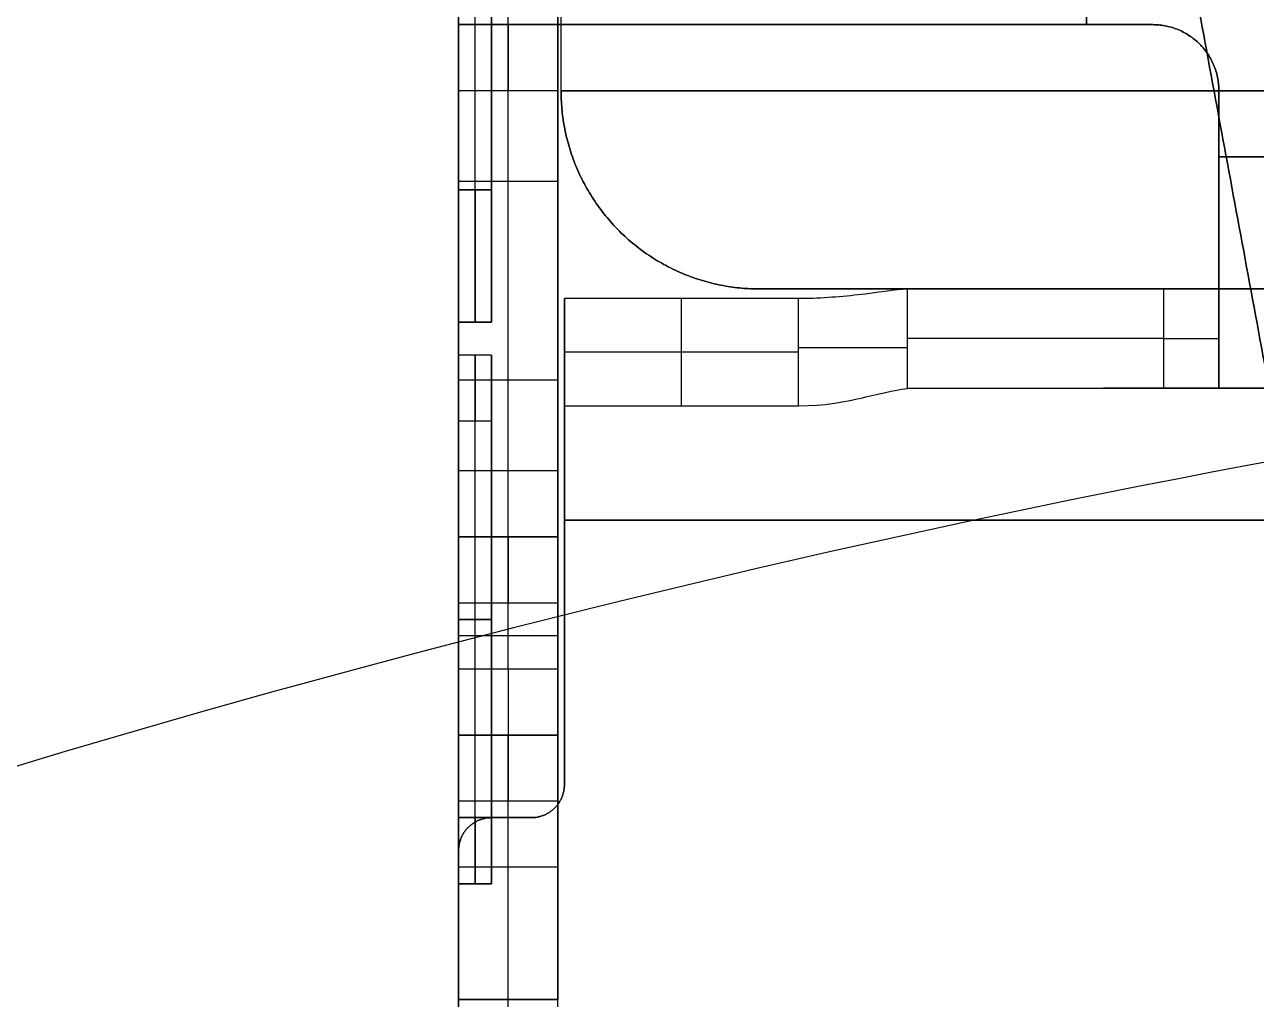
# Model space of a CAD drawing. Header units: millimetres. Extents: x 20.2 to 60.2, y 0 to 42.2.
# Drawn here: x 35.261 to 37.035, y 35.938 to 37.342 of the extents above; entities that cross this region are included whole.
import ezdxf

# ---------------------------------------------------------------- set-up
doc = ezdxf.new("R2010")
doc.units = ezdxf.units.MM
doc.layers.add('CHARGING$Platiene Rund Transmitter', color=178, linetype='Continuous', true_color=0x000000)

msp = doc.modelspace()

# ---------------------------------------------------------------- linework, layer by layer
at = {"layer": 'CHARGING$Platiene Rund Transmitter', "color": 254, "true_color": 0xcad1ee}
for p, q in [((36.034, 37.2469, -1.396), (36.034, 40.9283, -1.396)), ((35.8864, 34.1997, -0.7913), (35.8864, 39.5799, -0.7913)), ((36.0293, 34.1997, -0.7913), (36.0293, 39.5799, -0.7913)), ((35.934, 39.4846, -1.396), (35.934, 36.9136, -1.396)), ((35.9102, 37.104, -1.6817), (35.9102, 39.2942, -1.6817)), ((35.9102, 37.104, -1.1103), (35.9102, 39.2942, -1.1103)), ((35.9578, 36.6993, -0.1771), (35.9578, 37.5326, -0.1771)), ((35.8864, 37.3421, -1.9721), (36.0293, 37.3421, -1.9721)), ((35.9578, 37.3421, -2.0435), (35.9578, 37.3421, -1.9007)), ((36.0076, 37.3421, -2.4958), (36.1781, 37.3421, -2.4958)), ((36.3387, 37.3421, -2.827), (36.3387, 37.3421, -2.6565)), ((36.791, 37.3421, -2.8767), (36.8863, 37.3421, -2.8767)), ((36.8387, 37.3421, -2.9481), (36.8387, 37.3421, -2.8053)), ((35.9578, 36.4137, -1.8055), (35.9578, 37.2469, -1.8055)), ((36.9815, 37.2469, -2.8767), (36.9815, 37.1517, -2.8767)), ((36.9815, 37.1993, -2.8053), (36.9815, 37.1993, -2.9481)), ((36.0293, 37.116, -0.1771), (35.8864, 37.116, -0.1771)), ((36.9815, 36.8382, -2.728), (36.9815, 36.9984, -2.728)), ((36.9815, 36.985, -2.7071), (36.9815, 36.985, -2.9035)), ((36.3197, 36.9612, -1.396), (44.0709, 36.9612, -1.396)), ((43.5755, 36.9612, -2.3054), (36.8151, 36.9612, -2.3054)), ((36.2074, 36.7929, -1.9007), (36.2074, 36.9473, -1.9007)), ((35.8864, 36.9136, -1.396), (35.934, 36.9136, -1.396)), ((35.9102, 36.9136, -1.3008), (35.9102, 36.9136, -1.4912)), ((35.8864, 36.8898, -0.1771), (35.8864, 36.8898, -1.8055)), ((36.0293, 36.8898, -0.1771), (36.0293, 36.8898, -1.8055)), ((36.0388, 36.6279, -1.7817), (36.0388, 36.8832, -1.7817)), ((35.934, 36.866, -0.9723), (35.8864, 36.866, -0.9723)), ((35.9102, 36.866, -0.9008), (35.9102, 36.866, -1.0437)), ((35.934, 36.866, -0.9723), (35.934, 36.1042, -0.9723)), ((36.376, 36.8701, -1.9007), (36.0388, 36.8701, -1.9007)), ((35.8864, 36.8303, -1.8055), (36.0293, 36.8303, -1.8055)), ((43.5755, 36.8184, -2.3054), (36.8151, 36.8184, -2.3054)), ((36.0388, 36.7876, -1.7034), (36.0388, 36.7876, -1.8921)), ((35.9102, 36.1994, -1.1389), (35.9102, 36.7708, -1.1389)), ((35.9102, 36.1994, -0.8056), (35.9102, 36.7708, -0.8056)), ((36.0388, 36.247, -1.734), (36.0388, 36.6279, -1.734)), ((35.8864, 36.6041, -0.3819), (36.0293, 36.6041, -0.3819)), ((35.9578, 36.6041, -0.2724), (35.9578, 36.6041, -0.4914)), ((35.9578, 36.4137, -0.5866), (35.9578, 36.5089, -0.5866)), ((35.8864, 36.4851, -1.1389), (35.934, 36.4851, -1.1389)), ((35.934, 36.4851, -0.8056), (35.8864, 36.4851, -0.8056)), ((35.934, 36.4851, -0.8056), (35.934, 36.4851, -1.1389)), ((36.0293, 36.4613, -0.5866), (35.8864, 36.4613, -0.5866)), ((36.0388, 36.4375, -1.6626), (36.0388, 36.4375, -1.8055)), ((36.0293, 36.3185, -0.3343), (35.8864, 36.3185, -0.3343)), ((35.9578, 36.3185, -0.1771), (35.9578, 36.3185, -0.4914)), ((35.9578, 35.9376, -0.1771), (35.9578, 36.3185, -0.1771)), ((35.9578, 35.2234, -1.615), (35.9578, 36.2232, -1.615)), ((35.934, 36.1994, -1.734), (35.9912, 36.1994, -1.734)), ((35.9626, 36.1994, -1.6626), (35.9626, 36.1994, -1.8055)), ((35.8864, 35.2948, -1.734), (35.8864, 36.1518, -1.734)), ((36.0293, 36.128, -0.1771), (35.8864, 36.128, -0.1771)), ((35.8864, 36.1042, -0.9723), (35.934, 36.1042, -0.9723)), ((35.9102, 36.1042, -0.9008), (35.9102, 36.1042, -1.0437))]:
    msp.add_line(p, q, dxfattribs=at)
for points, degree in [([(36.034, 37.2469, -1.1294), (36.034, 39.0876, -1.1294), (36.034, 40.9283, -1.1294)], 2), ([(36.034, 37.2469, -1.6626), (36.034, 39.0876, -1.6626), (36.034, 40.9283, -1.6626)], 2), ([(35.8864, 39.5799, -2.0435), (35.8864, 38.461, -2.0435), (35.8864, 37.3421, -2.0435)], 2), ([(36.0293, 39.5799, -2.0435), (36.0293, 38.461, -2.0435), (36.0293, 37.3421, -2.0435)], 2), ([(36.791, 37.3421, -2.9481), (36.791, 38.461, -2.9481), (36.791, 39.5799, -2.9481)], 2), ([(36.791, 39.5799, -2.8053), (36.791, 38.461, -2.8053), (36.791, 37.3421, -2.8053)], 2), ([(35.8864, 37.104, -1.6817), (35.8864, 38.1991, -1.6817), (35.8864, 39.2942, -1.6817)], 2), ([(35.8864, 39.2942, -1.1103), (35.8864, 38.1991, -1.1103), (35.8864, 37.104, -1.1103)], 2), ([(35.934, 37.104, -1.6817), (35.934, 38.1991, -1.6817), (35.934, 39.2942, -1.6817)], 2), ([(35.934, 37.104, -1.1103), (35.934, 38.1991, -1.1103), (35.934, 39.2942, -1.1103)], 2), ([(36.034, 37.2469, -1.6626), (36.034, 37.4467, -1.6626), (36.034, 37.6466, -1.6626)], 2), ([(35.8864, 36.6993, -0.1771), (35.8864, 37.116, -0.1771), (35.8864, 37.5326, -0.1771)], 2), ([(36.0293, 37.5326, -0.1771), (36.0293, 37.116, -0.1771), (36.0293, 36.6993, -0.1771)], 2), ([(35.8864, 37.3421, -2.0435), (35.8864, 37.3421, -1.9721), (35.8864, 37.3421, -1.9007)], 2), ([(36.0293, 37.3421, -1.9007), (35.9578, 37.3421, -1.9007), (35.8864, 37.3421, -1.9007)], 2), ([(35.8864, 37.3421, -2.0435), (35.9578, 37.3421, -2.0435), (36.0293, 37.3421, -2.0435)], 2), ([(36.0293, 37.3421, -2.0435), (36.0293, 37.3421, -1.9721), (36.0293, 37.3421, -1.9007)], 2), ([(36.8863, 37.3421, -2.9481), (36.8387, 37.3421, -2.9481), (36.791, 37.3421, -2.9481)], 2), ([(36.791, 37.3421, -2.8053), (36.8387, 37.3421, -2.8053), (36.8863, 37.3421, -2.8053)], 2), ([(36.791, 37.3421, -2.8053), (36.791, 37.3421, -2.8767), (36.791, 37.3421, -2.9481)], 2), ([(36.8863, 37.3421, -2.8053), (36.8863, 37.3421, -2.8767), (36.8863, 37.3421, -2.9481)], 2), ([(35.8864, 37.2469, -1.8055), (35.8864, 36.8303, -1.8055), (35.8864, 36.4137, -1.8055)], 2), ([(36.0293, 37.2469, -1.8055), (35.9578, 37.2469, -1.8055), (35.8864, 37.2469, -1.8055)], 2), ([(36.0293, 36.4137, -1.8055), (36.0293, 36.8303, -1.8055), (36.0293, 37.2469, -1.8055)], 2), ([(36.034, 37.2469, -1.1294), (36.034, 37.2469, -1.396), (36.034, 37.2469, -1.6626)], 2), ([(36.034, 37.2469, -1.6626), (36.034, 37.2469, -1.4996), (36.034, 37.2469, -1.3366)], 2), ([(36.9815, 37.1517, -2.9481), (36.9815, 37.1993, -2.9481), (36.9815, 37.2469, -2.9481)], 2), ([(36.9815, 37.2469, -2.8053), (36.9815, 37.1993, -2.8053), (36.9815, 37.1517, -2.8053)], 2), ([(36.9815, 37.2469, -2.8053), (36.9815, 37.2469, -2.8767), (36.9815, 37.2469, -2.9481)], 2), ([(43.4091, 37.1517, -2.9481), (40.1953, 37.1517, -2.9481), (36.9815, 37.1517, -2.9481)], 2), ([(36.9815, 37.1517, -2.8053), (40.1953, 37.1517, -2.8053), (43.4091, 37.1517, -2.8053)], 2), ([(36.9815, 37.1517, -2.8053), (36.9815, 37.1517, -2.8767), (36.9815, 37.1517, -2.9481)], 2), ([(35.8864, 37.104, -1.1103), (35.9102, 37.104, -1.1103), (35.934, 37.104, -1.1103)], 2), ([(35.934, 37.104, -1.6817), (35.9102, 37.104, -1.6817), (35.8864, 37.104, -1.6817)], 2), ([(36.3197, 36.9612, -1.1294), (36.3197, 36.9612, -1.396), (36.3197, 36.9612, -1.6626)], 2), ([(36.5389, 36.9612, -1.9959), (36.5369, 36.9611, -1.9916), (36.5348, 36.961, -1.9874), (36.5328, 36.961, -1.9831)], 3), ([(36.5328, 36.8179, -1.9831), (36.5328, 36.8895, -1.9831), (36.5328, 36.961, -1.9831)], 2), ([(43.8516, 36.9612, -1.9959), (40.1953, 36.9612, -1.9959), (36.5389, 36.9612, -1.9959)], 2), ([(36.9022, 36.8184, -2.3531), (36.9022, 36.8898, -2.3531), (36.9022, 36.9612, -2.3531)], 2), ([(43.4091, 36.9612, -2.6149), (40.1953, 36.9612, -2.6149), (36.9815, 36.9612, -2.6149)], 2), ([(36.9815, 36.9612, -2.6149), (36.9815, 36.9612, -2.5613), (36.9815, 36.9612, -2.5078)], 2), ([(36.9815, 36.8184, -2.5078), (36.9815, 36.8898, -2.5078), (36.9815, 36.9612, -2.5078)], 2), ([(36.9815, 36.8184, -2.5078), (36.9815, 36.8898, -2.5078), (36.9815, 36.9612, -2.5078)], 2), ([(36.0388, 36.9473, -1.9007), (36.0388, 36.8701, -1.9007), (36.0388, 36.7929, -1.9007)], 2), ([(36.376, 36.9473, -1.9007), (36.2074, 36.9473, -1.9007), (36.0388, 36.9473, -1.9007)], 2), ([(36.376, 36.7929, -1.9007), (36.376, 36.8701, -1.9007), (36.376, 36.9473, -1.9007)], 2), ([(35.8864, 36.9136, -1.3008), (35.8864, 36.9136, -1.396), (35.8864, 36.9136, -1.4912)], 2), ([(35.934, 36.9136, -1.3008), (35.9102, 36.9136, -1.3008), (35.8864, 36.9136, -1.3008)], 2), ([(35.934, 36.9136, -1.4912), (35.9102, 36.9136, -1.4912), (35.8864, 36.9136, -1.4912)], 2), ([(35.934, 36.9136, -1.3008), (35.934, 36.9136, -1.396), (35.934, 36.9136, -1.4912)], 2), ([(35.8864, 36.866, -1.0437), (35.8864, 36.866, -0.9723), (35.8864, 36.866, -0.9008)], 2), ([(35.934, 36.866, -1.0437), (35.9102, 36.866, -1.0437), (35.8864, 36.866, -1.0437)], 2), ([(35.934, 36.866, -0.9008), (35.9102, 36.866, -0.9008), (35.8864, 36.866, -0.9008)], 2), ([(35.934, 36.866, -0.9008), (35.9102, 36.866, -0.9008), (35.8864, 36.866, -0.9008)], 2), ([(35.934, 36.866, -1.0437), (35.934, 36.866, -0.9723), (35.934, 36.866, -0.9008)], 2), ([(36.5328, 36.8179, -1.9831), (36.5348, 36.8181, -1.9874), (36.5369, 36.8182, -1.9916), (36.5389, 36.8184, -1.9959)], 3), ([(36.5389, 36.8184, -1.9959), (40.1953, 36.8184, -1.9959), (43.8516, 36.8184, -1.9959)], 2), ([(36.9815, 36.8184, -2.5078), (36.9815, 36.8184, -2.5613), (36.9815, 36.8184, -2.6149)], 2), ([(36.9815, 36.8184, -2.6149), (40.1953, 36.8184, -2.6149), (43.4091, 36.8184, -2.6149)], 2), ([(36.0388, 36.7929, -1.9007), (36.2074, 36.7929, -1.9007), (36.376, 36.7929, -1.9007)], 2), ([(35.8864, 36.1994, -1.1389), (35.8864, 36.4851, -1.1389), (35.8864, 36.7708, -1.1389)], 2), ([(35.8864, 36.7708, -0.8056), (35.8864, 36.4851, -0.8056), (35.8864, 36.1994, -0.8056)], 2), ([(35.934, 36.7708, -1.1389), (35.9102, 36.7708, -1.1389), (35.8864, 36.7708, -1.1389)], 2), ([(35.934, 36.7708, -0.8056), (35.9102, 36.7708, -0.8056), (35.8864, 36.7708, -0.8056)], 2), ([(35.934, 36.7708, -1.1389), (35.9102, 36.7708, -1.1389), (35.8864, 36.7708, -1.1389)], 2), ([(35.9056, 36.7708, -0.8056), (35.896, 36.7708, -0.8056), (35.8864, 36.7708, -0.8056)], 2), ([(35.934, 36.1994, -1.1389), (35.934, 36.4851, -1.1389), (35.934, 36.7708, -1.1389)], 2), ([(35.934, 36.1994, -0.8056), (35.934, 36.4851, -0.8056), (35.934, 36.7708, -0.8056)], 2), ([(36.0293, 36.6993, -0.1771), (35.9578, 36.6993, -0.1771), (35.8864, 36.6993, -0.1771)], 2), ([(36.0293, 36.6993, -0.1771), (35.9578, 36.6993, -0.1771), (35.8864, 36.6993, -0.1771)], 2), ([(44.3518, 36.6279, -1.6626), (40.1953, 36.6279, -1.6626), (36.0388, 36.6279, -1.6626)], 2), ([(36.0388, 36.6279, -1.6626), (36.0388, 36.4375, -1.6626), (36.0388, 36.247, -1.6626)], 2), ([(36.0388, 36.247, -1.8055), (36.0388, 36.4375, -1.8055), (36.0388, 36.6279, -1.8055)], 2), ([(36.0388, 36.6279, -1.8055), (40.1953, 36.6279, -1.8055), (44.3518, 36.6279, -1.8055)], 2), ([(36.0388, 36.6279, -1.8055), (36.0388, 36.6279, -1.734), (36.0388, 36.6279, -1.6626)], 2), ([(35.8864, 36.6041, -0.4914), (35.8864, 36.6041, -0.3819), (35.8864, 36.6041, -0.2724)], 2), ([(35.8864, 36.6041, -0.2724), (35.9578, 36.6041, -0.2724), (36.0293, 36.6041, -0.2724)], 2), ([(36.0293, 36.6041, -0.4914), (35.9578, 36.6041, -0.4914), (35.8864, 36.6041, -0.4914)], 2), ([(36.0293, 36.6041, -0.2724), (36.0293, 36.6041, -0.3819), (36.0293, 36.6041, -0.4914)], 2), ([(35.8864, 36.4137, -0.5866), (35.8864, 36.4613, -0.5866), (35.8864, 36.5089, -0.5866)], 2), ([(35.8864, 36.5089, -0.5866), (35.9578, 36.5089, -0.5866), (36.0293, 36.5089, -0.5866)], 2), ([(36.0293, 36.5089, -0.5866), (36.0293, 36.4613, -0.5866), (36.0293, 36.4137, -0.5866)], 2), ([(35.8864, 36.4137, -0.5866), (35.9578, 36.4137, -0.5866), (36.0293, 36.4137, -0.5866)], 2), ([(35.8864, 36.4137, -1.8055), (35.9578, 36.4137, -1.8055), (36.0293, 36.4137, -1.8055)], 2), ([(35.8864, 35.9376, -0.1771), (35.8864, 36.128, -0.1771), (35.8864, 36.3185, -0.1771)], 2), ([(35.8864, 36.3185, -0.1771), (35.8864, 36.3185, -0.3343), (35.8864, 36.3185, -0.4914)], 2), ([(35.8864, 36.3185, -0.4914), (35.9578, 36.3185, -0.4914), (36.0293, 36.3185, -0.4914)], 2), ([(35.8864, 36.3185, -0.1771), (35.9578, 36.3185, -0.1771), (36.0293, 36.3185, -0.1771)], 2), ([(35.8864, 36.3185, -1.7102), (35.9578, 36.3185, -1.7102), (36.0293, 36.3185, -1.7102)], 2), ([(35.8864, 36.3185, -1.7102), (35.9578, 36.3185, -1.7102), (36.0293, 36.3185, -1.7102)], 2), ([(36.0293, 36.3185, -0.4914), (36.0293, 36.3185, -0.3343), (36.0293, 36.3185, -0.1771)], 2), ([(36.0293, 36.3185, -0.1771), (36.0293, 36.128, -0.1771), (36.0293, 35.9376, -0.1771)], 2), ([(36.0388, 36.247, -1.8055), (36.0388, 36.247, -1.734), (36.0388, 36.247, -1.6626)], 2), ([(36.0388, 36.247, -1.6626), (36.0388, 36.247, -1.734), (36.0388, 36.247, -1.8055)], 2), ([(35.8864, 36.2232, -1.615), (35.8864, 35.7233, -1.615), (35.8864, 35.2234, -1.615)], 2), ([(36.0293, 36.2232, -1.615), (35.9578, 36.2232, -1.615), (35.8864, 36.2232, -1.615)], 2), ([(36.0293, 35.2234, -1.615), (36.0293, 35.7233, -1.615), (36.0293, 36.2232, -1.615)], 2), ([(35.8864, 36.1994, -0.8056), (35.9102, 36.1994, -0.8056), (35.934, 36.1994, -0.8056)], 2), ([(35.934, 36.1994, -1.1389), (35.9102, 36.1994, -1.1389), (35.8864, 36.1994, -1.1389)], 2), ([(35.934, 36.1994, -1.1389), (35.9102, 36.1994, -1.1389), (35.8864, 36.1994, -1.1389)], 2), ([(35.9912, 36.1994, -1.6626), (35.9626, 36.1994, -1.6626), (35.934, 36.1994, -1.6626)], 2), ([(35.934, 36.1994, -1.8055), (35.9626, 36.1994, -1.8055), (35.9912, 36.1994, -1.8055)], 2), ([(35.934, 36.1994, -1.6626), (35.934, 36.1994, -1.734), (35.934, 36.1994, -1.8055)], 2), ([(35.9912, 36.1994, -1.8055), (35.9912, 36.1994, -1.734), (35.9912, 36.1994, -1.6626)], 2), ([(35.8864, 36.1518, -1.6626), (35.8864, 35.7233, -1.6626), (35.8864, 35.2948, -1.6626)], 2), ([(35.8864, 35.2948, -1.8055), (35.8864, 35.7233, -1.8055), (35.8864, 36.1518, -1.8055)], 2), ([(35.8864, 36.1518, -1.8055), (35.8864, 36.1518, -1.734), (35.8864, 36.1518, -1.6626)], 2), ([(35.8864, 36.1518, -1.7121), (35.8864, 36.1518, -1.7588), (35.8864, 36.1518, -1.8055)], 2), ([(35.8864, 36.1042, -0.9008), (35.8864, 36.1042, -0.9723), (35.8864, 36.1042, -1.0437)], 2), ([(35.934, 36.1042, -0.9008), (35.9102, 36.1042, -0.9008), (35.8864, 36.1042, -0.9008)], 2), ([(35.934, 36.1042, -1.0437), (35.9102, 36.1042, -1.0437), (35.8864, 36.1042, -1.0437)], 2), ([(35.934, 36.1042, -0.9008), (35.9102, 36.1042, -0.9008), (35.8864, 36.1042, -0.9008)], 2), ([(35.934, 36.1042, -0.9008), (35.934, 36.1042, -0.9723), (35.934, 36.1042, -1.0437)], 2), ([(35.8864, 35.9376, -0.4914), (35.8864, 35.9376, -0.3343), (35.8864, 35.9376, -0.1771)], 2), ([(35.8864, 35.9376, -0.1771), (35.9578, 35.9376, -0.1771), (36.0293, 35.9376, -0.1771)], 2), ([(36.0293, 35.9376, -0.4914), (35.9578, 35.9376, -0.4914), (35.8864, 35.9376, -0.4914)], 2), ([(36.0293, 35.9376, -0.1771), (36.0293, 35.9376, -0.3343), (36.0293, 35.9376, -0.4914)], 2)]:
    msp.add_open_spline(points, degree=degree, dxfattribs=at)
at = {"layer": 'CHARGING$Platiene Rund Transmitter', "color": 86, "true_color": 0x118002}
for points in [[(40.1659, 40), (41.3857, 40.0001), (43.8987, 39.7694), (47.6262, 38.6978), (51.2105, 36.8409), (54.4087, 34.243), (57.0069, 31.0445), (58.8637, 27.4605), (59.9354, 23.7328), (60.2778, 20), (59.9354, 16.2672), (58.8637, 12.5397), (57.0069, 8.9554), (54.4089, 5.7572), (51.2104, 3.159), (47.6264, 1.3023), (43.8987, 0.2305), (40.1659, -0.1119), (36.4332, 0.2305), (32.7057, 1.3022), (29.1213, 3.1591), (25.9232, 5.757), (23.3249, 8.9555), (21.4682, 12.5395), (20.3964, 16.2672), (20.054, 20), (20.3964, 23.7328), (21.4681, 27.4603), (23.325, 31.0446), (25.9229, 34.2428), (29.1214, 36.841), (32.7055, 38.6977), (36.4331, 39.7694), (38.9462, 40.0001), (40.1659, 40)], [(40.1659, 40, 1), (41.3857, 40.0001, 1), (43.8987, 39.7694, 1), (47.6262, 38.6978, 1), (51.2105, 36.8409, 1), (54.4087, 34.243, 1), (57.0069, 31.0445, 1), (58.8637, 27.4605, 1), (59.9354, 23.7328, 1), (60.2778, 20, 1), (59.9354, 16.2672, 1), (58.8637, 12.5397, 1), (57.0069, 8.9554, 1), (54.4089, 5.7572, 1), (51.2104, 3.159, 1), (47.6264, 1.3023, 1), (43.8987, 0.2305, 1), (40.1659, -0.1119, 1), (36.4332, 0.2305, 1), (32.7057, 1.3022, 1), (29.1213, 3.1591, 1), (25.9232, 5.757, 1), (23.3249, 8.9555, 1), (21.4682, 12.5395, 1), (20.3964, 16.2672, 1), (20.054, 20, 1), (20.3964, 23.7328, 1), (21.4681, 27.4603, 1), (23.325, 31.0446, 1), (25.9229, 34.2428, 1), (29.1214, 36.841, 1), (32.7055, 38.6977, 1), (36.4331, 39.7694, 1), (38.9462, 40.0001, 1), (40.1659, 40, 1)], [(40.1659, 40, 0.5), (41.3857, 40.0001, 0.5), (43.8987, 39.7694, 0.5), (47.6262, 38.6978, 0.5), (51.2105, 36.8409, 0.5), (54.4087, 34.243, 0.5), (57.0069, 31.0445, 0.5), (58.8637, 27.4605, 0.5), (59.9354, 23.7328, 0.5), (60.2778, 20, 0.5), (59.9354, 16.2672, 0.5), (58.8637, 12.5397, 0.5), (57.0069, 8.9554, 0.5), (54.4089, 5.7572, 0.5), (51.2104, 3.159, 0.5), (47.6264, 1.3023, 0.5), (43.8987, 0.2305, 0.5), (40.1659, -0.1119, 0.5), (36.4332, 0.2305, 0.5), (32.7057, 1.3022, 0.5), (29.1213, 3.1591, 0.5), (25.9232, 5.757, 0.5), (23.3249, 8.9555, 0.5), (21.4682, 12.5395, 0.5), (20.3964, 16.2672, 0.5), (20.054, 20, 0.5), (20.3964, 23.7328, 0.5), (21.4681, 27.4603, 0.5), (23.325, 31.0446, 0.5), (25.9229, 34.2428, 0.5), (29.1214, 36.841, 0.5), (32.7055, 38.6977, 0.5), (36.4331, 39.7694, 0.5), (38.9462, 40.0001, 0.5), (40.1659, 40, 0.5)], [(40.1659, 37), (41.2028, 37.0001), (43.3388, 36.804), (46.5071, 35.8932), (49.5538, 34.3148), (52.2723, 32.1065), (54.4808, 29.3878), (56.059, 26.3414), (56.97, 23.1729), (57.261, 20), (56.97, 16.8272), (56.0591, 13.6588), (54.4807, 10.6121), (52.2725, 7.8936), (49.5537, 5.6852), (46.5073, 4.1069), (43.3388, 3.1959), (40.1659, 2.9049), (36.9931, 3.1959), (33.8247, 4.1068), (30.778, 5.6852), (28.0596, 7.8935), (25.8511, 10.6122), (24.2729, 13.6586), (23.3619, 16.8271), (23.0708, 20), (23.3619, 23.1728), (24.2728, 26.3412), (25.8511, 29.3879), (28.0594, 32.1064), (30.7781, 34.3148), (33.8245, 35.8931), (36.993, 36.804), (39.1292, 37.0001), (40.1659, 37)], [(40.1659, 37, 1), (41.2028, 37.0001, 1), (43.3388, 36.804, 1), (46.5071, 35.8932, 1), (49.5538, 34.3148, 1), (52.2723, 32.1065, 1), (54.4808, 29.3878, 1), (56.059, 26.3414, 1), (56.97, 23.1729, 1), (57.261, 20, 1), (56.97, 16.8272, 1), (56.0591, 13.6588, 1), (54.4807, 10.6121, 1), (52.2725, 7.8936, 1), (49.5537, 5.6852, 1), (46.5073, 4.1069, 1), (43.3388, 3.1959, 1), (40.1659, 2.9049, 1), (36.9931, 3.1959, 1), (33.8247, 4.1068, 1), (30.778, 5.6852, 1), (28.0596, 7.8935, 1), (25.8511, 10.6122, 1), (24.2729, 13.6586, 1), (23.3619, 16.8271, 1), (23.0708, 20, 1), (23.3619, 23.1728, 1), (24.2728, 26.3412, 1), (25.8511, 29.3879, 1), (28.0594, 32.1064, 1), (30.7781, 34.3148, 1), (33.8245, 35.8931, 1), (36.993, 36.804, 1), (39.1292, 37.0001, 1), (40.1659, 37, 1)]]:
    msp.add_open_spline(points, degree=3, knots=[0, 0, 0, 0, 2.996669, 6.173385, 9.482612, 12.862313, 16.242013, 19.55124, 22.727957, 25.724626, 28.721294, 31.898011, 35.207238, 38.586938, 41.966639, 45.275866, 48.452582, 51.449251, 54.44592, 57.622636, 60.931863, 64.311564, 67.691265, 71.000491, 74.177208, 77.173877, 80.170545, 83.347262, 86.656489, 90.036189, 93.41589, 96.725117, 99.901833, 102.898502, 102.898502, 102.898502, 102.898502], dxfattribs=at)
for points in [[(37.6185, 33.7663), (37.0726, 36.7162), (36.5267, 39.6661)], [(36.5267, 39.6661, 1), (37.0726, 36.7162, 1), (37.6185, 33.7663, 1)]]:
    msp.add_open_spline(points, degree=2, dxfattribs=at)
at = {"layer": 'CHARGING$Platiene Rund Transmitter', "color": 254, "true_color": 0xcad1ee, "extrusion": (-3.14183e-14, -1, 4.71274e-14)}
msp.add_rational_spline([(36.791, 37.3421, -2.9481), (35.8864, 37.3421, -2.9481), (35.8864, 37.3421, -2.0435)], [1, 0.707106781187, 1], degree=2, dxfattribs=at)
at = {"layer": 'CHARGING$Platiene Rund Transmitter', "color": 254, "true_color": 0xcad1ee, "extrusion": (1, 0, 0)}
for points, weights in [([(35.8864, 37.3421, -1.9007), (35.8864, 37.3421, -1.8055), (35.8864, 37.2469, -1.8055)], [1, 0.707106781187, 1]), ([(35.9578, 37.3421, -1.9007), (35.9578, 37.3421, -1.8055), (35.9578, 37.2469, -1.8055)], [1, 0.707106781187, 1]), ([(36.0388, 36.7929, -1.9007), (36.0388, 36.7379, -1.8055), (36.0388, 36.6279, -1.8055)], [1, 0.866025403784, 1])]:
    msp.add_rational_spline(points, weights, degree=2, dxfattribs=at)
at = {"layer": 'CHARGING$Platiene Rund Transmitter', "color": 254, "true_color": 0xcad1ee, "extrusion": (-1.86546e-14, -1, 6.52911e-14)}
msp.add_rational_spline([(36.0293, 37.3421, -2.0435), (36.0293, 37.3421, -2.8053), (36.791, 37.3421, -2.8053)], [1, 0.707106781187, 1], degree=2, dxfattribs=at)
at = {"layer": 'CHARGING$Platiene Rund Transmitter', "color": 254, "true_color": 0xcad1ee, "extrusion": (1, 7.46183e-14, 7.46183e-14)}
for points in [[(36.0293, 37.2469, -1.8055), (36.0293, 37.3421, -1.8055), (36.0293, 37.3421, -1.9007)], [(35.934, 36.866, -0.9008), (35.934, 36.866, -0.8056), (35.934, 36.7708, -0.8056)]]:
    msp.add_rational_spline(points, [1, 0.707106781187, 1], degree=2, dxfattribs=at)
at = {"layer": 'CHARGING$Platiene Rund Transmitter', "color": 254, "true_color": 0xcad1ee}
for points, weights in [([(36.9815, 37.2469, -2.9481), (36.9815, 37.3421, -2.9481), (36.8863, 37.3421, -2.9481)], [1, 0.707106781187, 1]), ([(36.8863, 37.3421, -2.8053), (36.9815, 37.3421, -2.8053), (36.9815, 37.2469, -2.8053)], [1, 0.707106781187, 1]), ([(36.9815, 37.2469, -2.8767), (36.9815, 37.3421, -2.8767), (36.8863, 37.3421, -2.8767)], [1, 0.707106781187, 1]), ([(36.3197, 36.9612, -1.6626), (36.034, 36.9612, -1.6626), (36.034, 37.2469, -1.6626)], [1, 0.707106781187, 1]), ([(36.3197, 36.9612, -1.1294), (36.034, 36.9612, -1.1294), (36.034, 37.2469, -1.1294)], [1, 0.707106781187, 1]), ([(36.034, 37.2469, -1.396), (36.034, 36.9612, -1.396), (36.3197, 36.9612, -1.396)], [1, 0.707106781187, 1]), ([(36.0388, 36.247, -1.6626), (36.0388, 36.1994, -1.6626), (35.9912, 36.1994, -1.6626)], [0.999999860338, 0.707106851018, 1]), ([(35.9912, 36.1994, -1.8055), (36.0388, 36.1994, -1.8055), (36.0388, 36.247, -1.8055)], [1, 0.707106781187, 1]), ([(36.0388, 36.247, -1.734), (36.0388, 36.1994, -1.734), (35.9912, 36.1994, -1.734)], [1, 0.707106781187, 1]), ([(35.934, 36.1994, -1.6626), (35.8864, 36.1994, -1.6626), (35.8864, 36.1518, -1.6626)], [1, 0.707106781187, 1]), ([(35.8864, 36.1518, -1.8055), (35.8864, 36.1994, -1.8055), (35.934, 36.1994, -1.8055)], [1, 0.707106781187, 1]), ([(35.8864, 36.1518, -1.734), (35.8864, 36.1994, -1.734), (35.934, 36.1994, -1.734)], [1, 0.707106781187, 1])]:
    msp.add_rational_spline(points, weights, degree=2, dxfattribs=at)
at = {"layer": 'CHARGING$Platiene Rund Transmitter', "color": 254, "true_color": 0xcad1ee, "extrusion": (-1.24364e-14, 1, -3.73091e-14)}
msp.add_rational_spline([(37.1767, 37.2469, -2.8053), (36.034, 37.2469, -2.8053), (36.034, 37.2469, -1.6626)], [1, 0.707106781187, 1], degree=2, dxfattribs=at)
at = {"layer": 'CHARGING$Platiene Rund Transmitter', "color": 254, "true_color": 0xcad1ee, "extrusion": (-1.24364e-14, -1, 1.368e-13)}
msp.add_rational_spline([(36.034, 37.2469, -1.1294), (36.034, 37.2469, 0.0133), (37.1767, 37.2469, 0.0133)], [1, 0.707106781187, 1], degree=2, dxfattribs=at)
at = {"layer": 'CHARGING$Platiene Rund Transmitter', "color": 254, "true_color": 0xcad1ee, "extrusion": (1, -2.13195e-14, -2.13195e-14)}
msp.add_rational_spline([(36.9815, 37.1517, -2.9481), (36.9815, 36.8184, -2.9481), (36.9815, 36.8184, -2.6149)], [1, 0.707106781187, 1], degree=2, dxfattribs=at)
at = {"layer": 'CHARGING$Platiene Rund Transmitter', "color": 254, "true_color": 0xcad1ee, "extrusion": (1, -3.73092e-14, -3.73092e-14)}
msp.add_rational_spline([(36.9815, 36.9612, -2.6149), (36.9815, 36.9612, -2.8053), (36.9815, 37.1517, -2.8053)], [1, 0.707106781187, 1], degree=2, dxfattribs=at)
at = {"layer": 'CHARGING$Platiene Rund Transmitter', "color": 254, "true_color": 0xcad1ee, "extrusion": (1, -3.73092e-14, 3.73092e-14)}
for points in [[(35.8864, 37.104, -1.1103), (35.8864, 36.9136, -1.1103), (35.8864, 36.9136, -1.3008)], [(35.934, 37.104, -1.1103), (35.934, 36.9136, -1.1103), (35.934, 36.9136, -1.3008)]]:
    msp.add_rational_spline(points, [1, 0.707106781187, 1], degree=2, dxfattribs=at)
at = {"layer": 'CHARGING$Platiene Rund Transmitter', "color": 254, "true_color": 0xcad1ee, "extrusion": (-1, 3.73092e-14, 7.46183e-14)}
msp.add_rational_spline([(35.8864, 36.9136, -1.4912), (35.8864, 36.9136, -1.6817), (35.8864, 37.104, -1.6817)], [1, 0.707106781187, 1], degree=2, dxfattribs=at)
at = {"layer": 'CHARGING$Platiene Rund Transmitter', "color": 254, "true_color": 0xcad1ee, "extrusion": (1, -7.46183e-14, 7.46183e-14)}
for points in [[(35.9102, 36.9136, -1.3008), (35.9102, 36.9136, -1.1103), (35.9102, 37.104, -1.1103)], [(35.9102, 36.1042, -0.9008), (35.9102, 36.1042, -0.8056), (35.9102, 36.1994, -0.8056)]]:
    msp.add_rational_spline(points, [1, 0.707106781187, 1], degree=2, dxfattribs=at)
at = {"layer": 'CHARGING$Platiene Rund Transmitter', "color": 254, "true_color": 0xcad1ee, "extrusion": (-1, 1.11928e-13, 7.46183e-14)}
msp.add_rational_spline([(35.9102, 37.104, -1.6817), (35.9102, 36.9136, -1.6817), (35.9102, 36.9136, -1.4912)], [1, 0.707106781187, 1], degree=2, dxfattribs=at)
at = {"layer": 'CHARGING$Platiene Rund Transmitter', "color": 254, "true_color": 0xcad1ee, "extrusion": (-1, -1.07008e-26, 3.73092e-14)}
msp.add_rational_spline([(35.934, 36.9136, -1.4912), (35.934, 36.9136, -1.6817), (35.934, 37.104, -1.6817)], [1, 0.707106781187, 1], degree=2, dxfattribs=at)
at = {"layer": 'CHARGING$Platiene Rund Transmitter', "color": 254, "true_color": 0xcad1ee, "extrusion": (7.46182e-14, 1, 0)}
msp.add_rational_spline([(36.3197, 36.9612, -1.6626), (36.3197, 36.9612, -2.5196), (37.1767, 36.9612, -2.5196)], [1, 0.707106781187, 1], degree=2, dxfattribs=at)
at = {"layer": 'CHARGING$Platiene Rund Transmitter', "color": 254, "true_color": 0xcad1ee, "extrusion": (1.65818e-14, 1, -1.24364e-13)}
msp.add_rational_spline([(37.1767, 36.9612, -0.2724), (36.3197, 36.9612, -0.2724), (36.3197, 36.9612, -1.1294)], [1, 0.707106781187, 1], degree=2, dxfattribs=at)
at = {"layer": 'CHARGING$Platiene Rund Transmitter', "color": 254, "true_color": 0xcad1ee}
for points, knots in [([(36.5328, 36.961, -1.9831), (36.5148, 36.96, -1.9568), (36.4894, 36.9559, -1.935), (36.4335, 36.9495, -1.9069), (36.4034, 36.9473, -1.9007), (36.376, 36.9473, -1.9007)], [0.0009324071, 0.0009324071, 0.0009324071, 0.0009324071, 0.0010291663, 0.0010291663, 0.001125932, 0.001125932, 0.001125932, 0.001125932]), ([(36.376, 36.7929, -1.9007), (36.4147, 36.7929, -1.9007), (36.4414, 36.7989, -1.9119), (36.4681, 36.8042, -1.9235), (36.4795, 36.8071, -1.9307), (36.5096, 36.8142, -1.9531), (36.5226, 36.8169, -1.9683), (36.5328, 36.8179, -1.9831)], [-0.0019058666, -0.0019058666, -0.0019058666, -0.0019058666, -0.0018705172, -0.0018705172, -0.0018177506, -0.0018177506, -0.0017120695, -0.0017120695, -0.0017120695, -0.0017120695])]:
    msp.add_open_spline(points, degree=3, knots=knots, dxfattribs=at)
at = {"layer": 'CHARGING$Platiene Rund Transmitter', "color": 254, "true_color": 0xcad1ee, "extrusion": (-1.98284e-13, 1, -3.01096e-13)}
msp.add_rational_spline([(36.9022, 36.9612, -2.3531), (36.6572, 36.9612, -2.239), (36.5389, 36.9612, -1.9959)], [1, 0.942426913055, 1], degree=2, dxfattribs=at)
at = {"layer": 'CHARGING$Platiene Rund Transmitter', "color": 254, "true_color": 0xcad1ee, "extrusion": (9.63859e-13, 1, 2.18351e-13)}
msp.add_rational_spline([(36.9815, 36.9612, -2.5078), (36.9815, 36.9612, -2.4101), (36.9022, 36.9612, -2.3531)], [1, 0.889896065088, 1], degree=2, dxfattribs=at)
at = {"layer": 'CHARGING$Platiene Rund Transmitter', "color": 254, "true_color": 0xcad1ee, "extrusion": (1, 2.86031e-14, 3.83751e-14)}
msp.add_rational_spline([(36.0388, 36.6279, -1.6626), (36.0388, 36.8763, -1.6626), (36.0388, 36.9473, -1.9007)], [1, 0.801783725737, 1], degree=2, dxfattribs=at)
at = {"layer": 'CHARGING$Platiene Rund Transmitter', "color": 254, "true_color": 0xcad1ee, "extrusion": (-2.41543e-14, -1, 1.29486e-13)}
msp.add_rational_spline([(36.9022, 36.8896, -2.3531), (36.6499, 36.8896, -2.2356), (36.5328, 36.8896, -1.9831)], [0.880140749392, 0.826820291161, 0.880433029547], degree=2, dxfattribs=at)
at = {"layer": 'CHARGING$Platiene Rund Transmitter', "color": 254, "true_color": 0xcad1ee, "extrusion": (-1.11928e-13, 1, 2.18351e-13)}
msp.add_rational_spline([(36.9022, 36.8898, -2.3531), (36.9815, 36.8898, -2.4101), (36.9815, 36.8898, -2.5078)], [0.859175347501, 0.824859897823, 1], degree=2, dxfattribs=at)
at = {"layer": 'CHARGING$Platiene Rund Transmitter', "color": 254, "true_color": 0xcad1ee, "extrusion": (-1, 7.46183e-14, -7.46183e-14)}
for points, weights in [([(35.8864, 36.7708, -1.1389), (35.8864, 36.866, -1.1389), (35.8864, 36.866, -1.0437)], [1, 0.707106781187, 1]), ([(35.9578, 36.6041, -0.2724), (35.9578, 36.6041, -0.1771), (35.9578, 36.6993, -0.1771)], [1, 0.707106781186, 1]), ([(36.0293, 36.6993, -0.1771), (36.0293, 36.6041, -0.1771), (36.0293, 36.6041, -0.2724)], [1, 0.707106781186, 1]), ([(36.0293, 36.6041, -0.4914), (36.0293, 36.6041, -0.5866), (36.0293, 36.5089, -0.5866)], [1, 0.707106781187, 1]), ([(35.8864, 36.1994, -0.8056), (35.8864, 36.1042, -0.8056), (35.8864, 36.1042, -0.9008)], [1, 0.707106781187, 1])]:
    msp.add_rational_spline(points, weights, degree=2, dxfattribs=at)
at = {"layer": 'CHARGING$Platiene Rund Transmitter', "color": 254, "true_color": 0xcad1ee, "extrusion": (1, -7.46183e-14, -7.46183e-14)}
for points in [[(35.8864, 36.866, -0.9008), (35.8864, 36.866, -0.8056), (35.8864, 36.7708, -0.8056)], [(35.934, 36.1042, -1.0437), (35.934, 36.1042, -1.1389), (35.934, 36.1994, -1.1389)]]:
    msp.add_rational_spline(points, [1, 0.707106781187, 1], degree=2, dxfattribs=at)
at = {"layer": 'CHARGING$Platiene Rund Transmitter', "color": 254, "true_color": 0xcad1ee, "extrusion": (1, 2.23855e-13, -2.23855e-13)}
msp.add_rational_spline([(35.9102, 36.866, -1.0437), (35.9102, 36.866, -1.1389), (35.9102, 36.7708, -1.1389)], [1, 0.707106781186, 1], degree=2, dxfattribs=at)
at = {"layer": 'CHARGING$Platiene Rund Transmitter', "color": 254, "true_color": 0xcad1ee, "extrusion": (-1, -2.98473e-13, -2.98473e-13)}
msp.add_rational_spline([(35.9102, 36.7708, -0.8056), (35.9102, 36.866, -0.8056), (35.9102, 36.866, -0.9008)], [1, 0.707106781186, 1], degree=2, dxfattribs=at)
at = {"layer": 'CHARGING$Platiene Rund Transmitter', "color": 254, "true_color": 0xcad1ee, "extrusion": (-1, -7.46183e-14, 7.46183e-14)}
for points in [[(35.934, 36.7708, -1.1389), (35.934, 36.866, -1.1389), (35.934, 36.866, -1.0437)], [(35.8864, 36.5089, -0.5866), (35.8864, 36.6041, -0.5866), (35.8864, 36.6041, -0.4914)]]:
    msp.add_rational_spline(points, [1, 0.707106781187, 1], degree=2, dxfattribs=at)
at = {"layer": 'CHARGING$Platiene Rund Transmitter', "color": 254, "true_color": 0xcad1ee, "extrusion": (2.1308e-13, -1, 2.33123e-13)}
msp.add_rational_spline([(36.376, 36.8769, -1.9007), (36.4761, 36.8769, -1.9007), (36.5328, 36.8769, -1.9831)], [1, 0.821301701441, 0.860656125558], degree=2, dxfattribs=at)
at = {"layer": 'CHARGING$Platiene Rund Transmitter', "color": 254, "true_color": 0xcad1ee, "extrusion": (3.70445e-13, 1, 2.97163e-13)}
msp.add_rational_spline([(36.5389, 36.8184, -1.9959), (36.6572, 36.8184, -2.239), (36.9022, 36.8184, -2.3531)], [0.877598066038, 0.828269316293, 0.880140749392], degree=2, dxfattribs=at)
at = {"layer": 'CHARGING$Platiene Rund Transmitter', "color": 254, "true_color": 0xcad1ee, "extrusion": (2.31637e-13, 1, 7.27838e-14)}
msp.add_rational_spline([(36.9022, 36.8184, -2.3531), (36.9815, 36.8184, -2.4101), (36.9815, 36.8184, -2.5078)], [1, 0.889896065088, 1], degree=2, dxfattribs=at)
at = {"layer": 'CHARGING$Platiene Rund Transmitter', "color": 254, "true_color": 0xcad1ee, "extrusion": (-1, 6.94465e-26, 7.46183e-14)}
msp.add_rational_spline([(35.8864, 36.6041, -0.2724), (35.8864, 36.6041, -0.1771), (35.8864, 36.6993, -0.1771)], [1, 0.707106781186, 1], degree=2, dxfattribs=at)
at = {"layer": 'CHARGING$Platiene Rund Transmitter', "color": 254, "true_color": 0xcad1ee, "extrusion": (-1, 0, 0)}
for points in [[(35.9578, 36.6041, -0.4914), (35.9578, 36.6041, -0.5866), (35.9578, 36.5089, -0.5866)], [(35.9578, 36.4137, -0.5866), (35.9578, 36.3185, -0.5866), (35.9578, 36.3185, -0.4914)]]:
    msp.add_rational_spline(points, [1, 0.707106781187, 1], degree=2, dxfattribs=at)
at = {"layer": 'CHARGING$Platiene Rund Transmitter', "color": 254, "true_color": 0xcad1ee, "extrusion": (-1, 7.46183e-14, 7.46183e-14)}
for points in [[(35.8864, 36.4137, -1.8055), (35.8864, 36.3185, -1.8055), (35.8864, 36.3185, -1.7102)], [(35.8864, 36.3185, -0.4914), (35.8864, 36.3185, -0.5866), (35.8864, 36.4137, -0.5866)]]:
    msp.add_rational_spline(points, [1, 0.707106781187, 1], degree=2, dxfattribs=at)
at = {"layer": 'CHARGING$Platiene Rund Transmitter', "color": 254, "true_color": 0xcad1ee, "extrusion": (1, 3.49734e-26, 7.46183e-14)}
msp.add_rational_spline([(35.9578, 36.4137, -1.8055), (35.9578, 36.3185, -1.8055), (35.9578, 36.3185, -1.7102)], [1, 0.707106781187, 1], degree=2, dxfattribs=at)
at = {"layer": 'CHARGING$Platiene Rund Transmitter', "color": 254, "true_color": 0xcad1ee, "extrusion": (-1, -7.46183e-14, -7.46183e-14)}
msp.add_rational_spline([(36.0293, 36.4137, -0.5866), (36.0293, 36.3185, -0.5866), (36.0293, 36.3185, -0.4914)], [1, 0.707106781187, 1], degree=2, dxfattribs=at)
at = {"layer": 'CHARGING$Platiene Rund Transmitter', "color": 254, "true_color": 0xcad1ee, "extrusion": (1, 1.49237e-13, 7.46183e-14)}
msp.add_rational_spline([(36.0293, 36.3185, -1.7102), (36.0293, 36.3185, -1.8055), (36.0293, 36.4137, -1.8055)], [1, 0.707106781187, 1], degree=2, dxfattribs=at)
at = {"layer": 'CHARGING$Platiene Rund Transmitter', "color": 254, "true_color": 0xcad1ee, "extrusion": (-1, 2.23855e-13, 7.46183e-14)}
msp.add_rational_spline([(35.8864, 36.3185, -1.7102), (35.8864, 36.3185, -1.615), (35.8864, 36.2232, -1.615)], [1, 0.707106781187, 1], degree=2, dxfattribs=at)
at = {"layer": 'CHARGING$Platiene Rund Transmitter', "color": 254, "true_color": 0xcad1ee, "extrusion": (-1, -7.46183e-14, -1.49237e-13)}
msp.add_rational_spline([(35.9578, 36.3185, -1.7102), (35.9578, 36.3185, -1.615), (35.9578, 36.2232, -1.615)], [1, 0.707106781186, 1], degree=2, dxfattribs=at)
at = {"layer": 'CHARGING$Platiene Rund Transmitter', "color": 254, "true_color": 0xcad1ee, "extrusion": (-1, 1.49237e-13, 1.49237e-13)}
msp.add_rational_spline([(36.0293, 36.2232, -1.615), (36.0293, 36.3185, -1.615), (36.0293, 36.3185, -1.7102)], [1, 0.707106781187, 1], degree=2, dxfattribs=at)
at = {"layer": 'CHARGING$Platiene Rund Transmitter', "color": 254, "true_color": 0xcad1ee, "extrusion": (1, 2.23855e-13, 2.23855e-13)}
msp.add_rational_spline([(35.8864, 36.1042, -1.0437), (35.8864, 36.1042, -1.1389), (35.8864, 36.1994, -1.1389)], [1, 0.707106781187, 1], degree=2, dxfattribs=at)
at = {"layer": 'CHARGING$Platiene Rund Transmitter', "color": 254, "true_color": 0xcad1ee, "extrusion": (-1, 2.23855e-13, 2.23855e-13)}
msp.add_rational_spline([(35.9102, 36.1994, -1.1389), (35.9102, 36.1042, -1.1389), (35.9102, 36.1042, -1.0437)], [1, 0.707106781186, 1], degree=2, dxfattribs=at)
at = {"layer": 'CHARGING$Platiene Rund Transmitter', "color": 254, "true_color": 0xcad1ee, "extrusion": (-1, 1.49237e-13, -1.49237e-13)}
msp.add_rational_spline([(35.934, 36.1994, -0.8056), (35.934, 36.1042, -0.8056), (35.934, 36.1042, -0.9008)], [1, 0.707106781187, 1], degree=2, dxfattribs=at)

doc.saveas('drawing.dxf')
